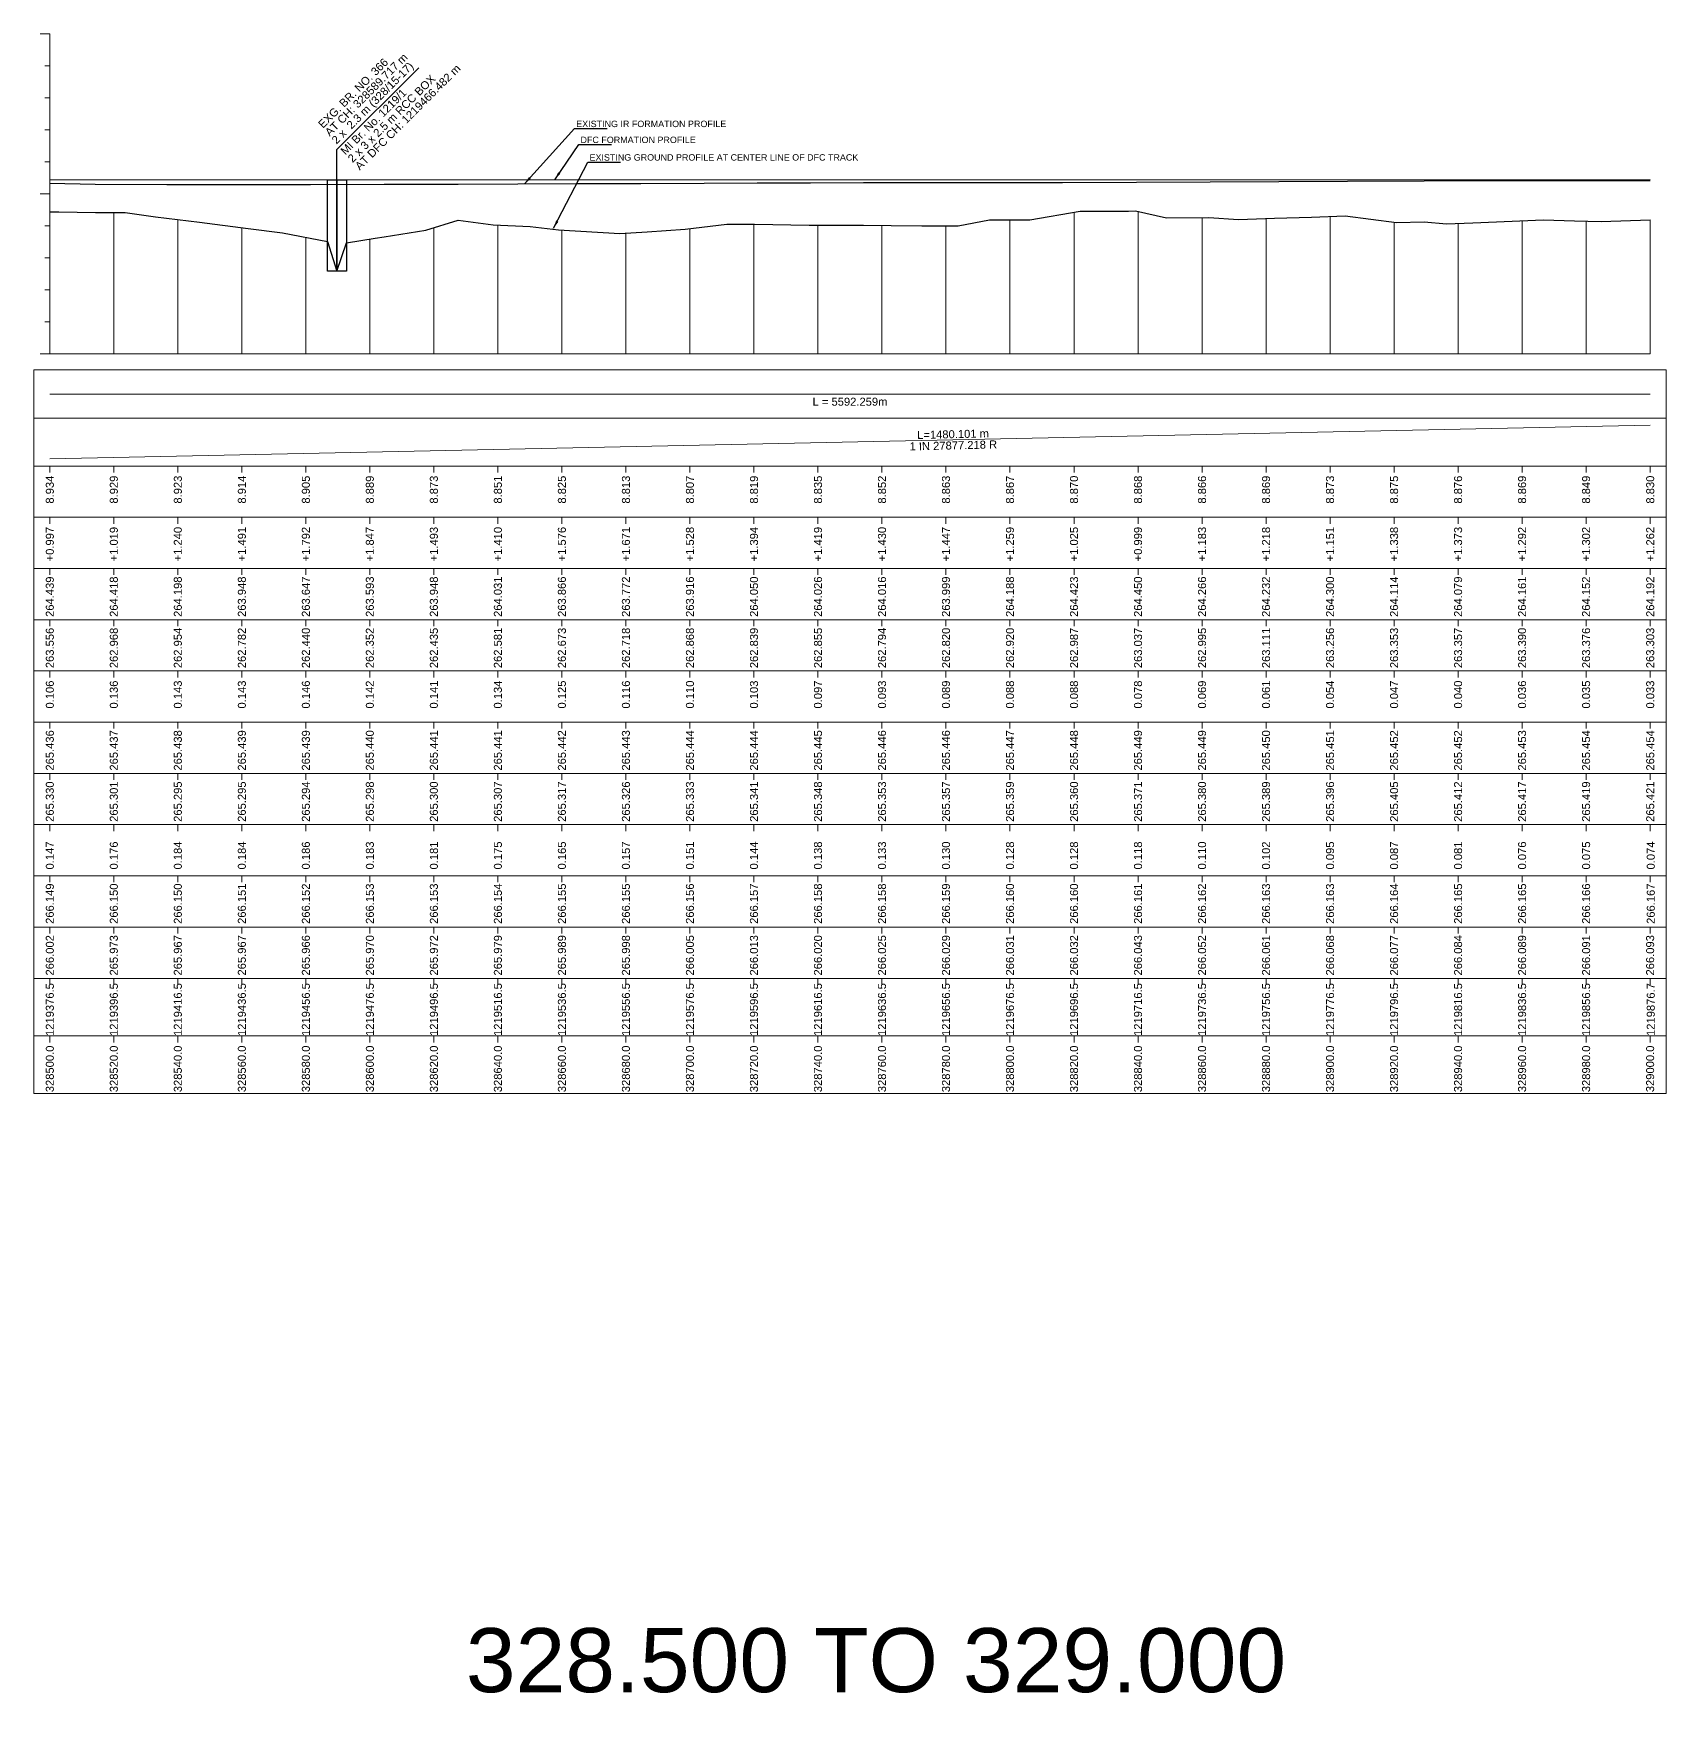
# Model space of a CAD drawing. Header units: metres. Extents: x 2905 to 23505, y -2719 to -1879.
# Drawn here: x 18995 to 19505, y -2428 to -1900 of the extents above; entities that cross this region are included whole.
import ezdxf
from ezdxf.enums import TextEntityAlignment as Align

# ---------------------------------------------------------------- set-up
doc = ezdxf.new("R2010")
doc.units = ezdxf.units.M
doc.header["$MEASUREMENT"] = 0
for name, color, linetype, lineweight in [('LS BRIDGE INDICATION', 10, 'Continuous', 30), ('LS CUT FILL', 10, 'Continuous', 0), ('LS DATUM X', 7, 'Continuous', 0), ('LS DATUM Y', 7, 'Continuous', 0), ('LS EXG GL', 7, 'Continuous', 0), ('LS EXG IR CH', 7, 'Continuous', 0), ('LS EXG RL', 7, 'Continuous', 0), ('LS EXG. FL', 7, 'Continuous', 0), ('LS EXG. GL AT PRO. TOE', 7, 'Continuous', 0), ('LS FRAME', 7, 'Continuous', 0), ('LS HORIZONTAL ALIGNMENT', 10, 'Continuous', 0), ('LS PFL-EFL', 10, 'Continuous', 0), ('LS PRL-ERL', 10, 'Continuous', 0), ('LS PRO FL', 10, 'Continuous', 0), ('LS PRO. DFCC CH', 10, 'Continuous', 0), ('LS PRO. RL', 10, 'Continuous', 0), ('LS PROFILE EXG FL', 7, 'Continuous', 25), ('LS PROFILE EXG GL', 7, 'Continuous', 30), ('LS PROFILE PRO FL', 1, 'Continuous', 30), ('LS TICKS', 7, 'Continuous', 0), ('LS TRACK CENTER', 10, 'Continuous', 0), ('LS VERTICAL ALIGNMENT', 10, 'Continuous', 0), ('Profile Grid', 7, 'Continuous', 0)]:
    doc.layers.add(name, color=color, linetype=linetype, lineweight=lineweight)
doc.layers.add("LS BRIDGE'S", color=7, linetype='Continuous')
doc.layers.add('ref text', color=3, linetype='Continuous')
doc.styles.get("Standard").update_dxf_attribs({"font": 'arial.ttf'})
doc.styles.add('Style-Arial', font='arial.ttf')
doc.dimstyles.get("Standard").update_dxf_attribs({"dimtxt": 5, "dimasz": 0.18, "dimexe": 0.18, "dimexo": 0.0625, "dimgap": 0.09, "dimtad": 0, "dimtih": 1, "dimtoh": 1, "dimdec": 4, "dimzin": 0, "dimdsep": 46, "dimtxsty": 'Standard', "dimcen": 0.09, "dimadec": 0, "dimazin": 0, "dimtfac": 1, "dimtdec": 4, "dimtofl": 0, "dimtmove": 0, "dimatfit": 3, "dimfxl": 1, "dimtolj": 1, "dimtzin": 0, "dimarcsym": 0})

msp = doc.modelspace()

# ---------------------------------------------------------------- linework, layer by layer
at = {"layer": 'LS BRIDGE INDICATION'}
for points in [[(19086.72, -1945.6), (19089.72, -1945.6), (19089.72, -1974.15), (19086.72, -1974.15)], [(19089.72, -1945.6), (19092.72, -1945.6), (19092.72, -1974.15), (19089.72, -1974.15)]]:
    msp.add_lwpolyline(points, close=True, dxfattribs=at)
at = {"layer": "LS BRIDGE'S"}
msp.add_lwpolyline([(19089.72, -1969.93), (19089.72, -1936.15), (19115.26, -1910.6)], dxfattribs=at)
at = {"layer": 'LS DATUM X', "color": 7, "linetype": 'Continuous', "lineweight": 0}
msp.add_line((19000, -2000), (19500.03, -2000), dxfattribs=at)
at = {"layer": 'LS DATUM Y', "color": 7, "linetype": 'Continuous', "lineweight": 0}
for p, q in [((18997, -1900), (19000, -1900)), ((18997, -1900), (19000, -1900)), ((19000, -2000), (19000, -1900)), ((18998.5, -1910), (19000, -1910)), ((18998.5, -1920), (19000, -1920)), ((18998.5, -1930), (19000, -1930)), ((18998.5, -1940), (19000, -1940)), ((18997, -1950), (19000, -1950)), ((18998.5, -1960), (19000, -1960)), ((18998.5, -1970), (19000, -1970)), ((18998.5, -1980), (19000, -1980)), ((18998.5, -1990), (19000, -1990)), ((18997, -2000), (19000, -2000))]:
    msp.add_line(p, q, dxfattribs=at)
at = {"layer": 'LS FRAME', "color": 7, "linetype": 'Continuous', "lineweight": 0, "flags": 128}
for points in [[(18995, -2020), (19505.03, -2020), (19505.03, -2005), (18995, -2005), (18995, -2020)], [(18995, -2035), (19505.03, -2035), (19505.03, -2020), (18995, -2020), (18995, -2035)], [(18995, -2051), (19505.03, -2051), (19505.03, -2035), (18995, -2035), (18995, -2051)], [(18995, -2067), (19505.03, -2067), (19505.03, -2051), (18995, -2051), (18995, -2067)], [(18995, -2083), (19505.03, -2083), (19505.03, -2067), (18995, -2067), (18995, -2083)], [(18995, -2099), (19505.03, -2099), (19505.03, -2083), (18995, -2083), (18995, -2099)], [(18995, -2115), (19505.03, -2115), (19505.03, -2099), (18995, -2099), (18995, -2115)], [(18995, -2131), (19505.03, -2131), (19505.03, -2115), (18995, -2115), (18995, -2131)], [(18995, -2147), (19505.03, -2147), (19505.03, -2131), (18995, -2131), (18995, -2147)], [(18995, -2163), (19505.03, -2163), (19505.03, -2147), (18995, -2147), (18995, -2163)], [(18995, -2179), (19505.03, -2179), (19505.03, -2163), (18995, -2163), (18995, -2179)], [(18995, -2195), (19505.03, -2195), (19505.03, -2179), (18995, -2179), (18995, -2195)], [(18995, -2213), (19505.03, -2213), (19505.03, -2195), (18995, -2195), (18995, -2213)], [(18995, -2231), (19505.03, -2231), (19505.03, -2213), (18995, -2213), (18995, -2231)]]:
    msp.add_lwpolyline(points, close=True, dxfattribs=at)
at = {"layer": 'LS HORIZONTAL ALIGNMENT', "lineweight": 0, "flags": 128}
msp.add_lwpolyline([(19000, -2012.5), (19500.03, -2012.5)], dxfattribs=at)
at = {"layer": 'LS PROFILE EXG FL'}
msp.add_lwpolyline([(19000, -1946.7), (19014.19, -1946.96), (19036.6, -1947.05), (19059.01, -1947.04), (19081.43, -1947.06), (19104.52, -1947.01), (19127.62, -1946.99), (19146.22, -1946.89), (19164.82, -1946.8), (19184.62, -1946.71), (19204.43, -1946.65), (19221.03, -1946.58), (19237.64, -1946.53), (19254.25, -1946.48), (19270.86, -1946.44), (19293.62, -1946.4), (19316.4, -1946.41), (19339.48, -1946.29), (19362.55, -1946.18), (19384.01, -1946.09), (19405.47, -1946.01), (19429.4, -1945.91), (19453.32, -1945.83), (19476.36, -1945.81), (19499.4, -1945.79), (19500, -1945.79)], dxfattribs=at)
at = {"layer": 'LS PROFILE EXG GL', "flags": 128}
msp.add_lwpolyline([(19000, -1955.61), (19002.79, -1955.63), (19014.29, -1955.8), (19023.59, -1955.84), (19032.99, -1957.14), (19046.8, -1958.86), (19061.96, -1960.77), (19072.72, -1962.11), (19086.72, -1964.84), (19089.72, -1974.15), (19092.72, -1965.27), (19101.62, -1963.8), (19104.52, -1963.45), (19117.48, -1961.3), (19127.61, -1958.16), (19138.57, -1959.62), (19150.13, -1960.2), (19158.94, -1961.27), (19178.09, -1962.4), (19186.6, -1961.83), (19198.47, -1961.02), (19211.53, -1959.46), (19215.17, -1959.47), (19220.18, -1959.5), (19237.25, -1959.72), (19254.25, -1959.81), (19262.86, -1959.86), (19272.41, -1959.99), (19283.86, -1960.02), (19293.63, -1958.12), (19306.2, -1958.12), (19321.96, -1955.44), (19337.02, -1955.43), (19339.19, -1955.33), (19348.9, -1957.43), (19362.15, -1957.33), (19371.4, -1958.03), (19382.61, -1957.57), (19394.22, -1957.23), (19404.75, -1956.81), (19420.78, -1958.97), (19429.4, -1958.74), (19436.38, -1959.32), (19444.64, -1959.07), (19466.64, -1958.09), (19476.36, -1958.37), (19484.71, -1958.61), (19500.03, -1958.08)], dxfattribs=at)
at = {"layer": 'LS PROFILE PRO FL'}
msp.add_line((19000, -1945.64), (19500.03, -1945.46), dxfattribs=at)
at = {"layer": 'LS TICKS', "color": 7, "linetype": 'Continuous', "lineweight": 0, "flags": 128}
for points in [[(19000, -2037), (19000, -2035)], [(19020, -2037), (19020, -2035)], [(19040, -2037), (19040, -2035)], [(19060, -2037), (19060, -2035)], [(19080, -2037), (19080, -2035)], [(19099.99, -2037), (19099.99, -2035)], [(19119.99, -2037), (19119.99, -2035)], [(19139.99, -2037), (19139.99, -2035)], [(19159.99, -2037), (19159.99, -2035)], [(19180, -2037), (19180, -2035)], [(19200, -2037), (19200, -2035)], [(19220.01, -2037), (19220.01, -2035)], [(19240.01, -2037), (19240.01, -2035)], [(19260.01, -2037), (19260.01, -2035)], [(19280, -2037), (19280, -2035)], [(19300, -2037), (19300, -2035)], [(19320, -2037), (19320, -2035)], [(19340, -2037), (19340, -2035)], [(19360, -2037), (19360, -2035)], [(19380, -2037), (19380, -2035)], [(19400, -2037), (19400, -2035)], [(19420, -2037), (19420, -2035)], [(19440, -2037), (19440, -2035)], [(19459.99, -2037), (19459.99, -2035)], [(19479.99, -2037), (19479.99, -2035)], [(19500.03, -2037), (19500.03, -2035)], [(19000, -2053), (19000, -2051)], [(19020, -2053), (19020, -2051)], [(19040, -2053), (19040, -2051)], [(19060, -2053), (19060, -2051)], [(19080, -2053), (19080, -2051)], [(19099.99, -2053), (19099.99, -2051)], [(19119.99, -2053), (19119.99, -2051)], [(19139.99, -2053), (19139.99, -2051)], [(19159.99, -2053), (19159.99, -2051)], [(19180, -2053), (19180, -2051)], [(19200, -2053), (19200, -2051)], [(19220.01, -2053), (19220.01, -2051)], [(19240.01, -2053), (19240.01, -2051)], [(19260.01, -2053), (19260.01, -2051)], [(19280, -2053), (19280, -2051)], [(19300, -2053), (19300, -2051)], [(19320, -2053), (19320, -2051)], [(19340, -2053), (19340, -2051)], [(19360, -2053), (19360, -2051)], [(19380, -2053), (19380, -2051)], [(19400, -2053), (19400, -2051)], [(19420, -2053), (19420, -2051)], [(19440, -2053), (19440, -2051)], [(19459.99, -2053), (19459.99, -2051)], [(19479.99, -2053), (19479.99, -2051)], [(19500.03, -2053), (19500.03, -2051)], [(19000, -2069), (19000, -2067)], [(19020, -2069), (19020, -2067)], [(19040, -2069), (19040, -2067)], [(19060, -2069), (19060, -2067)], [(19080, -2069), (19080, -2067)], [(19099.99, -2069), (19099.99, -2067)], [(19119.99, -2069), (19119.99, -2067)], [(19139.99, -2069), (19139.99, -2067)], [(19159.99, -2069), (19159.99, -2067)], [(19180, -2069), (19180, -2067)], [(19200, -2069), (19200, -2067)], [(19220.01, -2069), (19220.01, -2067)], [(19240.01, -2069), (19240.01, -2067)], [(19260.01, -2069), (19260.01, -2067)], [(19280, -2069), (19280, -2067)], [(19300, -2069), (19300, -2067)], [(19320, -2069), (19320, -2067)], [(19340, -2069), (19340, -2067)], [(19360, -2069), (19360, -2067)], [(19380, -2069), (19380, -2067)], [(19400, -2069), (19400, -2067)], [(19420, -2069), (19420, -2067)], [(19440, -2069), (19440, -2067)], [(19459.99, -2069), (19459.99, -2067)], [(19479.99, -2069), (19479.99, -2067)], [(19500.03, -2069), (19500.03, -2067)], [(19000, -2085), (19000, -2083)], [(19020, -2085), (19020, -2083)], [(19040, -2085), (19040, -2083)], [(19060, -2085), (19060, -2083)], [(19080, -2085), (19080, -2083)], [(19099.99, -2085), (19099.99, -2083)], [(19119.99, -2085), (19119.99, -2083)], [(19139.99, -2085), (19139.99, -2083)], [(19159.99, -2085), (19159.99, -2083)], [(19180, -2085), (19180, -2083)], [(19200, -2085), (19200, -2083)], [(19220.01, -2085), (19220.01, -2083)], [(19240.01, -2085), (19240.01, -2083)], [(19260.01, -2085), (19260.01, -2083)], [(19280, -2085), (19280, -2083)], [(19300, -2085), (19300, -2083)], [(19320, -2085), (19320, -2083)], [(19340, -2085), (19340, -2083)], [(19360, -2085), (19360, -2083)], [(19380, -2085), (19380, -2083)], [(19400, -2085), (19400, -2083)], [(19420, -2085), (19420, -2083)], [(19440, -2085), (19440, -2083)], [(19459.99, -2085), (19459.99, -2083)], [(19479.99, -2085), (19479.99, -2083)], [(19500.03, -2085), (19500.03, -2083)], [(19000, -2101), (19000, -2099)], [(19020, -2101), (19020, -2099)], [(19040, -2101), (19040, -2099)], [(19060, -2101), (19060, -2099)], [(19080, -2101), (19080, -2099)], [(19099.99, -2101), (19099.99, -2099)], [(19119.99, -2101), (19119.99, -2099)], [(19139.99, -2101), (19139.99, -2099)], [(19159.99, -2101), (19159.99, -2099)], [(19180, -2101), (19180, -2099)], [(19200, -2101), (19200, -2099)], [(19220.01, -2101), (19220.01, -2099)], [(19240.01, -2101), (19240.01, -2099)], [(19260.01, -2101), (19260.01, -2099)], [(19280, -2101), (19280, -2099)], [(19300, -2101), (19300, -2099)], [(19320, -2101), (19320, -2099)], [(19340, -2101), (19340, -2099)], [(19360, -2101), (19360, -2099)], [(19380, -2101), (19380, -2099)], [(19400, -2101), (19400, -2099)], [(19420, -2101), (19420, -2099)], [(19440, -2101), (19440, -2099)], [(19459.99, -2101), (19459.99, -2099)], [(19479.99, -2101), (19479.99, -2099)], [(19500.03, -2101), (19500.03, -2099)], [(19000, -2117), (19000, -2115)], [(19020, -2117), (19020, -2115)], [(19040, -2117), (19040, -2115)], [(19060, -2117), (19060, -2115)], [(19080, -2117), (19080, -2115)], [(19099.99, -2117), (19099.99, -2115)], [(19119.99, -2117), (19119.99, -2115)], [(19139.99, -2117), (19139.99, -2115)], [(19159.99, -2117), (19159.99, -2115)], [(19180, -2117), (19180, -2115)], [(19200, -2117), (19200, -2115)], [(19220.01, -2117), (19220.01, -2115)], [(19240.01, -2117), (19240.01, -2115)], [(19260.01, -2117), (19260.01, -2115)], [(19280, -2117), (19280, -2115)], [(19300, -2117), (19300, -2115)], [(19320, -2117), (19320, -2115)], [(19340, -2117), (19340, -2115)], [(19360, -2117), (19360, -2115)], [(19380, -2117), (19380, -2115)], [(19400, -2117), (19400, -2115)], [(19420, -2117), (19420, -2115)], [(19440, -2117), (19440, -2115)], [(19459.99, -2117), (19459.99, -2115)], [(19479.99, -2117), (19479.99, -2115)], [(19500.03, -2117), (19500.03, -2115)], [(19000, -2133), (19000, -2131)], [(19020, -2133), (19020, -2131)], [(19040, -2133), (19040, -2131)], [(19060, -2133), (19060, -2131)], [(19080, -2133), (19080, -2131)], [(19099.99, -2133), (19099.99, -2131)], [(19119.99, -2133), (19119.99, -2131)], [(19139.99, -2133), (19139.99, -2131)], [(19159.99, -2133), (19159.99, -2131)], [(19180, -2133), (19180, -2131)], [(19200, -2133), (19200, -2131)], [(19220.01, -2133), (19220.01, -2131)], [(19240.01, -2133), (19240.01, -2131)], [(19260.01, -2133), (19260.01, -2131)], [(19280, -2133), (19280, -2131)], [(19300, -2133), (19300, -2131)], [(19320, -2133), (19320, -2131)], [(19340, -2133), (19340, -2131)], [(19360, -2133), (19360, -2131)], [(19380, -2133), (19380, -2131)], [(19400, -2133), (19400, -2131)], [(19420, -2133), (19420, -2131)], [(19440, -2133), (19440, -2131)], [(19459.99, -2133), (19459.99, -2131)], [(19479.99, -2133), (19479.99, -2131)], [(19500.03, -2133), (19500.03, -2131)], [(19000, -2149), (19000, -2147)], [(19020, -2149), (19020, -2147)], [(19040, -2149), (19040, -2147)], [(19060, -2149), (19060, -2147)], [(19080, -2149), (19080, -2147)], [(19099.99, -2149), (19099.99, -2147)], [(19119.99, -2149), (19119.99, -2147)], [(19139.99, -2149), (19139.99, -2147)], [(19159.99, -2149), (19159.99, -2147)], [(19180, -2149), (19180, -2147)], [(19200, -2149), (19200, -2147)], [(19220.01, -2149), (19220.01, -2147)], [(19240.01, -2149), (19240.01, -2147)], [(19260.01, -2149), (19260.01, -2147)], [(19280, -2149), (19280, -2147)], [(19300, -2149), (19300, -2147)], [(19320, -2149), (19320, -2147)], [(19340, -2149), (19340, -2147)], [(19360, -2149), (19360, -2147)], [(19380, -2149), (19380, -2147)], [(19400, -2149), (19400, -2147)], [(19420, -2149), (19420, -2147)], [(19440, -2149), (19440, -2147)], [(19459.99, -2149), (19459.99, -2147)], [(19479.99, -2149), (19479.99, -2147)], [(19500.03, -2149), (19500.03, -2147)], [(19000, -2165), (19000, -2163)], [(19020, -2165), (19020, -2163)], [(19040, -2165), (19040, -2163)], [(19060, -2165), (19060, -2163)], [(19080, -2165), (19080, -2163)], [(19099.99, -2165), (19099.99, -2163)], [(19119.99, -2165), (19119.99, -2163)], [(19139.99, -2165), (19139.99, -2163)], [(19159.99, -2165), (19159.99, -2163)], [(19180, -2165), (19180, -2163)], [(19200, -2165), (19200, -2163)], [(19220.01, -2165), (19220.01, -2163)], [(19240.01, -2165), (19240.01, -2163)], [(19260.01, -2165), (19260.01, -2163)], [(19280, -2165), (19280, -2163)], [(19300, -2165), (19300, -2163)], [(19320, -2165), (19320, -2163)], [(19340, -2165), (19340, -2163)], [(19360, -2165), (19360, -2163)], [(19380, -2165), (19380, -2163)], [(19400, -2165), (19400, -2163)], [(19420, -2165), (19420, -2163)], [(19440, -2165), (19440, -2163)], [(19459.99, -2165), (19459.99, -2163)], [(19479.99, -2165), (19479.99, -2163)], [(19500.03, -2165), (19500.03, -2163)], [(19000, -2181), (19000, -2179)], [(19020, -2181), (19020, -2179)], [(19040, -2181), (19040, -2179)], [(19060, -2181), (19060, -2179)], [(19080, -2181), (19080, -2179)], [(19099.99, -2181), (19099.99, -2179)], [(19119.99, -2181), (19119.99, -2179)], [(19139.99, -2181), (19139.99, -2179)], [(19159.99, -2181), (19159.99, -2179)], [(19180, -2181), (19180, -2179)], [(19200, -2181), (19200, -2179)], [(19220.01, -2181), (19220.01, -2179)], [(19240.01, -2181), (19240.01, -2179)], [(19260.01, -2181), (19260.01, -2179)], [(19280, -2181), (19280, -2179)], [(19300, -2181), (19300, -2179)], [(19320, -2181), (19320, -2179)], [(19340, -2181), (19340, -2179)], [(19360, -2181), (19360, -2179)], [(19380, -2181), (19380, -2179)], [(19400, -2181), (19400, -2179)], [(19420, -2181), (19420, -2179)], [(19440, -2181), (19440, -2179)], [(19459.99, -2181), (19459.99, -2179)], [(19479.99, -2181), (19479.99, -2179)], [(19500.03, -2181), (19500.03, -2179)], [(19000, -2197), (19000, -2195)], [(19020, -2197), (19020, -2195)], [(19040, -2197), (19040, -2195)], [(19060, -2197), (19060, -2195)], [(19080, -2197), (19080, -2195)], [(19099.99, -2197), (19099.99, -2195)], [(19119.99, -2197), (19119.99, -2195)], [(19139.99, -2197), (19139.99, -2195)], [(19159.99, -2197), (19159.99, -2195)], [(19180, -2197), (19180, -2195)], [(19200, -2197), (19200, -2195)], [(19220.01, -2197), (19220.01, -2195)], [(19240.01, -2197), (19240.01, -2195)], [(19260.01, -2197), (19260.01, -2195)], [(19280, -2197), (19280, -2195)], [(19300, -2197), (19300, -2195)], [(19320, -2197), (19320, -2195)], [(19340, -2197), (19340, -2195)], [(19360, -2197), (19360, -2195)], [(19380, -2197), (19380, -2195)], [(19400, -2197), (19400, -2195)], [(19420, -2197), (19420, -2195)], [(19440, -2197), (19440, -2195)], [(19459.99, -2197), (19459.99, -2195)], [(19479.99, -2197), (19479.99, -2195)], [(19500.03, -2197), (19500.03, -2195)], [(19000, -2215), (19000, -2213)], [(19020, -2215), (19020, -2213)], [(19040, -2215), (19040, -2213)], [(19060, -2215), (19060, -2213)], [(19080, -2215), (19080, -2213)], [(19099.99, -2215), (19099.99, -2213)], [(19119.99, -2215), (19119.99, -2213)], [(19139.99, -2215), (19139.99, -2213)], [(19159.99, -2215), (19159.99, -2213)], [(19180, -2215), (19180, -2213)], [(19200, -2215), (19200, -2213)], [(19220.01, -2215), (19220.01, -2213)], [(19240.01, -2215), (19240.01, -2213)], [(19260.01, -2215), (19260.01, -2213)], [(19280, -2215), (19280, -2213)], [(19300, -2215), (19300, -2213)], [(19320, -2215), (19320, -2213)], [(19340, -2215), (19340, -2213)], [(19360, -2215), (19360, -2213)], [(19380, -2215), (19380, -2213)], [(19400, -2215), (19400, -2213)], [(19420, -2215), (19420, -2213)], [(19440, -2215), (19440, -2213)], [(19459.99, -2215), (19459.99, -2213)], [(19479.99, -2215), (19479.99, -2213)], [(19500.03, -2215), (19500.03, -2213)]]:
    msp.add_lwpolyline(points, dxfattribs=at)
at = {"layer": 'LS VERTICAL ALIGNMENT', "linetype": 'Continuous', "lineweight": 0, "flags": 128}
msp.add_lwpolyline([(19000, -2032.75), (19500.03, -2022.25)], dxfattribs=at)
at = {"layer": 'Profile Grid', "linetype": 'Continuous', "lineweight": 0, "flags": 128}
for points in [[(19000, -2000), (19000, -1955.61)], [(19020, -2000), (19020, -1955.82)], [(19040, -2000), (19040, -1958.02)], [(19300, -2000), (19300, -1958.12)], [(19320, -2000), (19320, -1955.77)], [(19340, -2000), (19340, -1955.5)], [(19360, -2000), (19360, -1957.34)], [(19380, -2000), (19380, -1957.68)], [(19400, -2000), (19400, -1957)], [(19459.99, -2000), (19459.99, -1958.39)], [(19479.99, -2000), (19479.99, -1958.48)], [(19500.03, -2000), (19500.03, -1958.08)], [(19060, -2000), (19060, -1960.52)], [(19080, -2000), (19080, -1963.53)], [(19119.99, -2000), (19119.99, -1960.52)], [(19139.99, -2000), (19139.99, -1959.69)], [(19159.99, -2000), (19159.99, -1961.34)], [(19180, -2000), (19180, -1962.28)], [(19200, -2000), (19200, -1960.84)], [(19220.01, -2000), (19220.01, -1959.5)], [(19240.01, -2000), (19240.01, -1959.74)], [(19260.01, -2000), (19260.01, -1959.84)], [(19280, -2000), (19280, -1960.01)], [(19420, -2000), (19420, -1958.87)], [(19440, -2000), (19440, -1959.21)], [(19099.99, -2000), (19099.99, -1964.07)]]:
    msp.add_lwpolyline(points, dxfattribs=at)

# ---------------------------------------------------------------- texts
at = {"layer": "LS BRIDGE'S"}
for s, p in [('EXG. BR. NO. 366 ', (19085.35, -1929.71)), ('AT CH: 328589.717 m', (19087.46, -1932.17)), ('2 x  2.3 m (328/15-17)', (19089.57, -1934.62))]:
    msp.add_text(s, height=2.5, rotation=44.9564, dxfattribs=at).set_placement(p)
at = {"layer": "LS BRIDGE'S", "color": 10}
for s, p in [('AT DFC CH: 1219466.482 m', (19096.86, -1942.76)), ('2 x 3 x 2.5 m RCC BOX', (19094.6, -1940.38)), ('MI Br. No. 1219/1', (19092.34, -1938.01))]:
    msp.add_text(s, height=2.5, rotation=44.9564, dxfattribs=at).set_placement(p)
at = {"layer": 'LS CUT FILL', "lineweight": 0, "style": 'Style-Arial'}
for s, p in [('+0.997', (19000, -2054)), ('+1.019', (19020, -2054)), ('+1.240', (19040, -2054)), ('+1.491', (19060, -2054)), ('+1.792', (19080, -2054)), ('+1.847', (19099.99, -2054)), ('+1.493', (19119.99, -2054)), ('+1.410', (19139.99, -2054)), ('+1.576', (19159.99, -2054)), ('+1.671', (19180, -2054)), ('+1.528', (19200, -2054)), ('+1.394', (19220.01, -2054)), ('+1.419', (19240.01, -2054)), ('+1.430', (19260.01, -2054)), ('+1.447', (19280, -2054)), ('+1.259', (19300, -2054)), ('+1.025', (19320, -2054)), ('+0.999', (19340, -2054)), ('+1.183', (19360, -2054)), ('+1.218', (19380, -2054)), ('+1.151', (19400, -2054)), ('+1.338', (19420, -2054)), ('+1.373', (19440, -2054)), ('+1.292', (19459.99, -2054)), ('+1.302', (19479.99, -2054)), ('+1.262', (19500.03, -2054))]:
    msp.add_text(s, height=2.5, rotation=90, dxfattribs=at).set_placement(p, align=Align.MIDDLE_RIGHT)
at = {"layer": 'LS EXG GL', "lineweight": 0, "style": 'Style-Arial'}
for s, p in [('264.439', (19000, -2069.5)), ('264.418', (19020, -2069.5)), ('264.198', (19040, -2069.5)), ('263.948', (19060, -2069.5)), ('263.647', (19080, -2069.5)), ('263.593', (19099.99, -2069.5)), ('263.948', (19119.99, -2069.5)), ('264.031', (19139.99, -2069.5)), ('263.866', (19159.99, -2069.5)), ('263.772', (19180, -2069.5)), ('263.916', (19200, -2069.5)), ('264.050', (19220.01, -2069.5)), ('264.026', (19240.01, -2069.5)), ('264.016', (19260.01, -2069.5)), ('263.999', (19280, -2069.5)), ('264.188', (19300, -2069.5)), ('264.423', (19320, -2069.5)), ('264.450', (19340, -2069.5)), ('264.266', (19360, -2069.5)), ('264.232', (19380, -2069.5)), ('264.300', (19400, -2069.5)), ('264.114', (19420, -2069.5)), ('264.079', (19440, -2069.5)), ('264.161', (19459.99, -2069.5)), ('264.152', (19479.99, -2069.5)), ('264.192', (19500.03, -2069.5))]:
    msp.add_text(s, height=2.5, rotation=90, dxfattribs=at).set_placement(p, align=Align.MIDDLE_RIGHT)
at = {"layer": 'LS EXG IR CH', "style": 'Style-Arial'}
for s, p in [('328500.0', (19000, -2216)), ('328520.0', (19020, -2216)), ('328540.0', (19040, -2216)), ('328560.0', (19060, -2216)), ('328580.0', (19080, -2216)), ('328600.0', (19100, -2216)), ('328620.0', (19120, -2216)), ('328640.0', (19140, -2216)), ('328660.0', (19160, -2216)), ('328680.0', (19180, -2216)), ('328700.0', (19200, -2216)), ('328720.0', (19220, -2216)), ('328740.0', (19240, -2216)), ('328760.0', (19260, -2216)), ('328780.0', (19280, -2216)), ('328800.0', (19300, -2216)), ('328820.0', (19320, -2216)), ('328840.0', (19340, -2216)), ('328860.0', (19360, -2216)), ('328880.0', (19380, -2216)), ('328900.0', (19400, -2216)), ('328920.0', (19420, -2216)), ('328940.0', (19440, -2216)), ('328960.0', (19460, -2216)), ('328980.0', (19480, -2216)), ('329000.0', (19500, -2216))]:
    msp.add_text(s, height=2.5, rotation=90, dxfattribs=at).set_placement(p, align=Align.MIDDLE_RIGHT)
at = {"layer": 'LS EXG RL', "style": 'Style-Arial'}
for s, p in [('266.002', (19000, -2181.5)), ('265.973', (19020, -2181.5)), ('265.967', (19040, -2181.5)), ('265.967', (19060, -2181.5)), ('265.966', (19080, -2181.5)), ('265.970', (19100, -2181.5)), ('265.972', (19120, -2181.5)), ('265.979', (19140, -2181.5)), ('265.989', (19160, -2181.5)), ('265.998', (19180, -2181.5)), ('266.005', (19200, -2181.5)), ('266.013', (19220, -2181.5)), ('266.020', (19240, -2181.5)), ('266.025', (19260, -2181.5)), ('266.029', (19280, -2181.5)), ('266.031', (19300, -2181.5)), ('266.032', (19320, -2181.5)), ('266.043', (19340, -2181.5)), ('266.052', (19360, -2181.5)), ('266.061', (19380, -2181.5)), ('266.068', (19400, -2181.5)), ('266.077', (19420, -2181.5)), ('266.084', (19440, -2181.5)), ('266.089', (19460, -2181.5)), ('266.091', (19480, -2181.5)), ('266.093', (19500, -2181.5))]:
    msp.add_text(s, height=2.5, rotation=90, dxfattribs=at).set_placement(p, align=Align.MIDDLE_RIGHT)
at = {"layer": 'LS EXG. FL'}
for s, p in [('265.330', (19000, -2133.5)), ('265.301', (19020, -2133.5)), ('265.295', (19040, -2133.5)), ('265.295', (19060, -2133.5)), ('265.294', (19080, -2133.5)), ('265.298', (19099.99, -2133.5)), ('265.300', (19119.99, -2133.5)), ('265.307', (19139.99, -2133.5)), ('265.317', (19159.99, -2133.5)), ('265.326', (19180, -2133.5)), ('265.333', (19200, -2133.5)), ('265.341', (19220.01, -2133.5)), ('265.348', (19240.01, -2133.5)), ('265.353', (19260.01, -2133.5)), ('265.357', (19280, -2133.5)), ('265.359', (19300, -2133.5)), ('265.360', (19320, -2133.5)), ('265.371', (19340, -2133.5)), ('265.380', (19360, -2133.5)), ('265.389', (19380, -2133.5)), ('265.396', (19400, -2133.5)), ('265.405', (19420, -2133.5)), ('265.412', (19440, -2133.5)), ('265.417', (19459.99, -2133.5)), ('265.419', (19479.99, -2133.5)), ('265.421', (19500.03, -2133.5))]:
    msp.add_text(s, height=2.5, rotation=90, dxfattribs=at).set_placement(p, align=Align.MIDDLE_RIGHT)
at = {"layer": 'LS EXG. GL AT PRO. TOE'}
for s, p in [('263.556', (19000, -2085.5)), ('262.968', (19020, -2085.5)), ('262.954', (19040, -2085.5)), ('262.782', (19060, -2085.5)), ('262.440', (19080, -2085.5)), ('262.352', (19099.99, -2085.5)), ('262.435', (19119.99, -2085.5)), ('262.581', (19139.99, -2085.5)), ('262.673', (19159.99, -2085.5)), ('262.718', (19180, -2085.5)), ('262.868', (19200, -2085.5)), ('262.839', (19220.01, -2085.5)), ('262.855', (19240.01, -2085.5)), ('262.794', (19260.01, -2085.5)), ('262.820', (19280, -2085.5)), ('262.920', (19300, -2085.5)), ('262.987', (19320, -2085.5)), ('263.037', (19340, -2085.5)), ('262.995', (19360, -2085.5)), ('263.111', (19380, -2085.5)), ('263.256', (19400, -2085.5)), ('263.353', (19420, -2085.5)), ('263.357', (19440, -2085.5)), ('263.390', (19459.99, -2085.5)), ('263.376', (19479.99, -2085.5)), ('263.303', (19500.03, -2085.5))]:
    msp.add_text(s, height=2.5, rotation=90, dxfattribs=at).set_placement(p, align=Align.MIDDLE_RIGHT)
at = {"layer": 'LS HORIZONTAL ALIGNMENT', "lineweight": 0, "insert": (19250.01, -2014.92), "char_height": 2.5, "attachment_point": 5, "line_spacing_factor": 0.6, "style": 'Style-Arial'}
msp.add_mtext('L = 5592.259m', dxfattribs=at)
at = {"layer": 'LS PFL-EFL'}
for s, p in [('0.106', (19000, -2102)), ('0.136', (19020, -2102)), ('0.143', (19040, -2102)), ('0.143', (19060, -2102)), ('0.146', (19080, -2102)), ('0.142', (19099.99, -2102)), ('0.141', (19119.99, -2102)), ('0.134', (19139.99, -2102)), ('0.125', (19159.99, -2102)), ('0.116', (19180, -2102)), ('0.110', (19200, -2102)), ('0.103', (19220.01, -2102)), ('0.097', (19240.01, -2102)), ('0.093', (19260.01, -2102)), ('0.089', (19280, -2102)), ('0.088', (19300, -2102)), ('0.088', (19320, -2102)), ('0.078', (19340, -2102)), ('0.069', (19360, -2102)), ('0.061', (19380, -2102)), ('0.054', (19400, -2102)), ('0.047', (19420, -2102)), ('0.040', (19440, -2102)), ('0.036', (19459.99, -2102)), ('0.035', (19479.99, -2102)), ('0.033', (19500.03, -2102))]:
    msp.add_text(s, height=2.5, rotation=90, dxfattribs=at).set_placement(p, align=Align.MIDDLE_RIGHT)
at = {"layer": 'LS PRL-ERL'}
for s, p in [('0.147', (19001.25, -2161)), ('0.176', (19021.25, -2161)), ('0.184', (19041.25, -2161)), ('0.184', (19061.25, -2161)), ('0.186', (19081.25, -2161)), ('0.183', (19101.25, -2161)), ('0.181', (19121.25, -2161)), ('0.175', (19141.25, -2161)), ('0.165', (19161.25, -2161)), ('0.157', (19181.25, -2161)), ('0.151', (19201.25, -2161)), ('0.144', (19221.25, -2161)), ('0.138', (19241.25, -2161)), ('0.133', (19261.25, -2161)), ('0.130', (19281.25, -2161)), ('0.128', (19301.25, -2161)), ('0.128', (19321.25, -2161)), ('0.118', (19341.25, -2161)), ('0.110', (19361.25, -2161)), ('0.102', (19381.25, -2161)), ('0.095', (19401.25, -2161)), ('0.087', (19421.25, -2161)), ('0.081', (19441.25, -2161)), ('0.076', (19461.25, -2161)), ('0.075', (19481.25, -2161)), ('0.074', (19501.45, -2161))]:
    msp.add_text(s, height=2.5, rotation=90, dxfattribs=at).set_placement(p)
at = {"layer": 'LS PRO FL', "lineweight": 0, "style": 'Style-Arial'}
for s, p in [('265.436', (19000, -2117.5)), ('265.437', (19020, -2117.5)), ('265.438', (19040, -2117.5)), ('265.439', (19060, -2117.5)), ('265.439', (19080, -2117.5)), ('265.440', (19099.99, -2117.5)), ('265.441', (19119.99, -2117.5)), ('265.441', (19139.99, -2117.5)), ('265.442', (19159.99, -2117.5)), ('265.443', (19180, -2117.5)), ('265.444', (19200, -2117.5)), ('265.444', (19220.01, -2117.5)), ('265.445', (19240.01, -2117.5)), ('265.446', (19260.01, -2117.5)), ('265.446', (19280, -2117.5)), ('265.447', (19300, -2117.5)), ('265.448', (19320, -2117.5)), ('265.449', (19340, -2117.5)), ('265.449', (19360, -2117.5)), ('265.450', (19380, -2117.5)), ('265.451', (19400, -2117.5)), ('265.452', (19420, -2117.5)), ('265.452', (19440, -2117.5)), ('265.453', (19459.99, -2117.5)), ('265.454', (19479.99, -2117.5)), ('265.454', (19500.03, -2117.5))]:
    msp.add_text(s, height=2.5, rotation=90, dxfattribs=at).set_placement(p, align=Align.MIDDLE_RIGHT)
at = {"layer": 'LS PRO. DFCC CH'}
for s, p in [('1219376.5', (19001.25, -2213)), ('1219396.5', (19021.25, -2213)), ('1219416.5', (19041.25, -2213)), ('1219436.5', (19061.25, -2213)), ('1219456.5', (19081.25, -2213)), ('1219476.5', (19101.25, -2213)), ('1219496.5', (19121.25, -2213)), ('1219516.5', (19141.25, -2213)), ('1219536.5', (19161.25, -2213)), ('1219556.5', (19181.25, -2213)), ('1219576.5', (19201.25, -2213)), ('1219596.5', (19221.25, -2213)), ('1219616.5', (19241.25, -2213)), ('1219636.5', (19261.25, -2213)), ('1219656.5', (19281.25, -2213)), ('1219676.5', (19301.25, -2213)), ('1219696.5', (19321.25, -2213)), ('1219716.5', (19341.25, -2213)), ('1219736.5', (19361.25, -2213)), ('1219756.5', (19381.25, -2213)), ('1219776.5', (19401.25, -2213)), ('1219796.5', (19421.25, -2213)), ('1219816.5', (19441.25, -2213)), ('1219836.5', (19461.25, -2213)), ('1219856.5', (19481.25, -2213)), ('1219876.7', (19501.45, -2213))]:
    msp.add_text(s, height=2.5, rotation=90, dxfattribs=at).set_placement(p)
at = {"layer": 'LS PRO. RL'}
for s, p in [('266.149', (19001.25, -2178)), ('266.150', (19021.25, -2178)), ('266.150', (19041.25, -2178)), ('266.151', (19061.25, -2178)), ('266.152', (19081.25, -2178)), ('266.153', (19101.25, -2178)), ('266.153', (19121.25, -2178)), ('266.154', (19141.25, -2178)), ('266.155', (19161.25, -2178)), ('266.155', (19181.25, -2178)), ('266.156', (19201.25, -2178)), ('266.157', (19221.25, -2178)), ('266.158', (19241.25, -2178)), ('266.158', (19261.25, -2178)), ('266.159', (19281.25, -2178)), ('266.160', (19301.25, -2178)), ('266.160', (19321.25, -2178)), ('266.161', (19341.25, -2178)), ('266.162', (19361.25, -2178)), ('266.163', (19381.25, -2178)), ('266.163', (19401.25, -2178)), ('266.164', (19421.25, -2178)), ('266.165', (19441.25, -2178)), ('266.165', (19461.25, -2178)), ('266.166', (19481.25, -2178)), ('266.167', (19501.45, -2178))]:
    msp.add_text(s, height=2.5, rotation=90, dxfattribs=at).set_placement(p)
at = {"layer": 'LS PROFILE EXG FL', "color": 7, "linetype": 'Continuous', "lineweight": 0, "style": 'Style-Arial'}
msp.add_text('EXISTING IR FORMATION PROFILE', height=2, dxfattribs=at).set_placement((19164.48, -1929.14))
at = {"layer": 'LS PROFILE EXG GL', "color": 7, "lineweight": 0, "style": 'Style-Arial'}
msp.add_text('EXISTING GROUND PROFILE AT CENTER LINE OF DFC TRACK', height=2, dxfattribs=at).set_placement((19168.63, -1939.6, 0))
at = {"layer": 'LS PROFILE PRO FL', "style": 'Style-Arial'}
msp.add_text(' DFC FORMATION PROFILE', height=2, dxfattribs=at).set_placement((19165.03, -1934.12, 0))
at = {"layer": 'LS TRACK CENTER'}
for s, p in [('8.934', (19000, -2038)), ('8.929', (19020, -2038)), ('8.923', (19040, -2038)), ('8.914', (19060, -2038)), ('8.905', (19080, -2038)), ('8.889', (19099.99, -2038)), ('8.873', (19119.99, -2038)), ('8.851', (19139.99, -2038)), ('8.825', (19159.99, -2038)), ('8.813', (19180, -2038)), ('8.807', (19200, -2038)), ('8.819', (19220.01, -2038)), ('8.835', (19240.01, -2038)), ('8.852', (19260.01, -2038)), ('8.863', (19280, -2038)), ('8.867', (19300, -2038)), ('8.870', (19320, -2038)), ('8.868', (19340, -2038)), ('8.866', (19360, -2038)), ('8.869', (19380, -2038)), ('8.873', (19400, -2038)), ('8.875', (19420, -2038)), ('8.876', (19440, -2038)), ('8.869', (19459.99, -2038)), ('8.849', (19479.99, -2038)), ('8.830', (19500.03, -2038))]:
    msp.add_text(s, height=2.5, rotation=90, dxfattribs=at).set_placement(p, align=Align.MIDDLE_RIGHT)
at = {"layer": 'LS VERTICAL ALIGNMENT', "lineweight": 0, "insert": (19282.25, -2026.82), "char_height": 2.5, "attachment_point": 5, "rotation": 1.3785, "line_spacing_factor": 0.84, "style": 'Style-Arial'}
msp.add_mtext('L=1480.101 m\\P1 IN 27877.218 R', dxfattribs=at)
at = {"layer": 'ref text', "color": 3, "insert": (19130, -2418.23), "char_height": 20, "width": 256.3165, "attachment_point": 7, "bg_fill": 3, "box_fill_scale": 1.5, "bg_fill_color": 256, "bg_fill_transparency": 0}
msp.add_mtext('328.500 TO 329.000', dxfattribs=at)

# ---------------------------------------------------------------- leaders
at = {"layer": 'LS PROFILE EXG FL', "color": 7, "lineweight": -3}
msp.add_leader([(19148.32, -1946.88), (19163.97, -1929.6), (19174.11, -1929.6)], dimstyle='Standard', override={"dimasz": 2.5, "dimexe": 0.25, "dimexo": 0.25, "dimgap": 0.25, "dimtad": 0, "dimtih": 0, "dimtoh": 0, "dimzin": 11, "dimadec": 4, "dimazin": 3, "dimatfit": 1, "dimfrac": 2, "dimtolj": 0, "dimtzin": 11}, dxfattribs=at)
at = {"layer": 'LS PROFILE EXG GL', "color": 7, "lineweight": -3}
msp.add_leader([(19157.41, -1960.73, 0), (19168.12, -1940.06, 0), (19178.26, -1940.06, 0)], dimstyle='Standard', override={"dimasz": 2.5, "dimexe": 0.25, "dimexo": 0.25, "dimgap": 0.25, "dimtad": 0, "dimtih": 0, "dimtoh": 0, "dimzin": 11, "dimadec": 4, "dimazin": 3, "dimatfit": 1, "dimfrac": 2, "dimtolj": 0, "dimtzin": 11}, dxfattribs=at)
at = {"layer": 'LS PROFILE PRO FL', "lineweight": -3}
msp.add_leader([(19157.75, -1945.58, 0), (19165.31, -1934.58, 0), (19175.45, -1934.58, 0)], dimstyle='Standard', override={"dimasz": 2.5, "dimexe": 0.25, "dimexo": 0.25, "dimgap": 0.25, "dimtad": 0, "dimtih": 0, "dimtoh": 0, "dimzin": 11, "dimadec": 4, "dimazin": 3, "dimatfit": 1, "dimfrac": 2, "dimtolj": 0, "dimtzin": 11}, dxfattribs=at)

doc.saveas('drawing.dxf')
